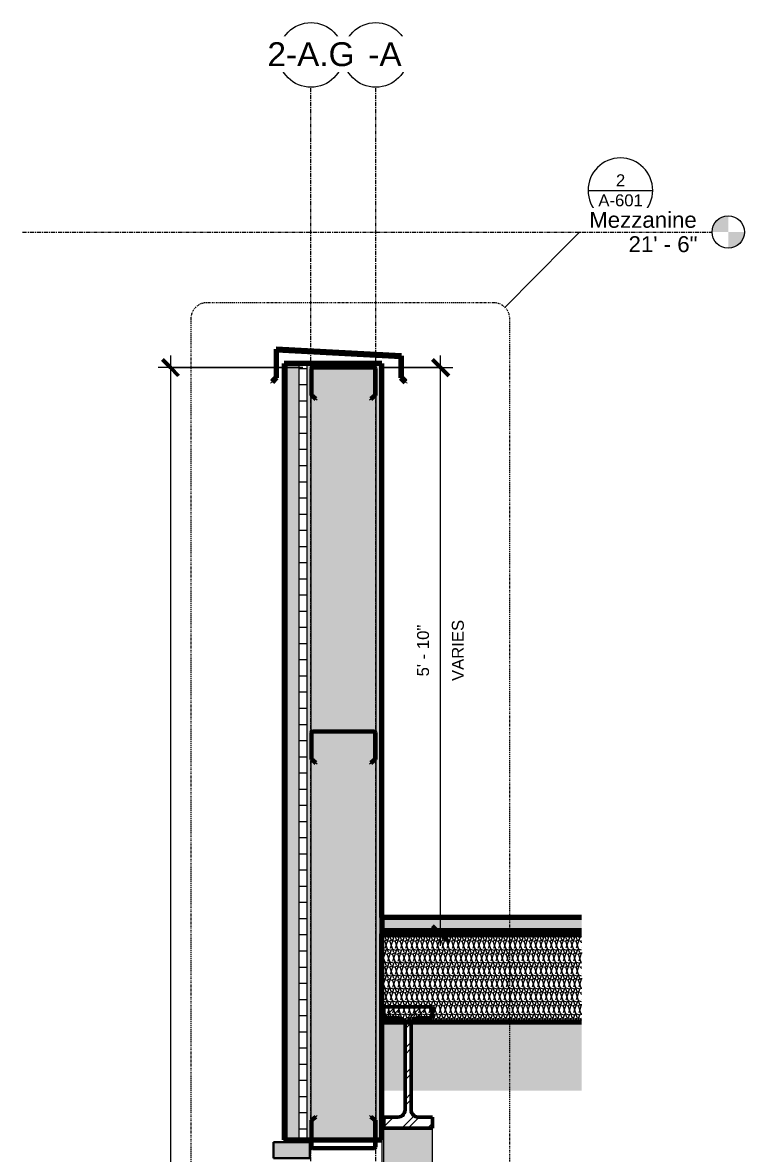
# Model space of a CAD drawing. Header units: inches. Extents: x 22745 to 23305, y -59 to 309.
# Drawn here: x 22865.5 to 22954.7, y 144.1 to 283.9 of the extents above; entities that cross this region are included whole.
import ezdxf

# ---------------------------------------------------------------- set-up
doc = ezdxf.new("R2010")
doc.units = ezdxf.units.IN
doc.header["$MEASUREMENT"] = 0
doc.linetypes.add('Dash Dot 3_16_', pattern=[0.3125, 0.1875, -0.0625, 0, -0.0625])
doc.linetypes.add('Grid Line 1_2_', pattern=[0.875, 0.5, -0.125, 0.125, -0.125])
for name, color, linetype, lineweight in [('A-ANNO-DIMS', 211, 'Continuous', 9), ('A-ANNO-DIMS-16', 211, 'Continuous', 9), ('A-ANNO-SYMB', 150, 'Continuous', 9), ('A-CLNG', 13, 'Continuous', 18), ('A-CLNG-PATT', 13, 'Continuous', 70), ('A-DETL', 90, 'Continuous', 9), ('A-FLOR-LEVL', 51, 'Continuous', 9), ('A-GLAZ-CWMG', 51, 'Continuous', 9), ('A-ROOF', 132, 'Continuous', 18), ('A-WALL', 113, 'Continuous', 18), ('A-WALL-PATT', 111, 'Continuous', 70), ('L-SITE-WALL', 31, 'Continuous', 18), ('S-BEAM', 12, 'Continuous', 9), ('S-GRID', 1, 'Continuous', 9), ('S-GRID-IDEN', 1, 'Continuous', 9)]:
    doc.layers.add(name, color=color, linetype=linetype, lineweight=lineweight)
doc.styles.add('Arial', font='arial.ttf', dxfattribs={"height": 1.967066})
doc.styles.add('Arial_1', font='arial.ttf', dxfattribs={"height": 1.475299})
doc.styles.add('Arial_2', font='arial.ttf', dxfattribs={"height": 2.950599})
doc.dimstyles.new('Linear_-_3_32__Arial', dxfattribs={"dimscale": 12, "dimtxt": 1.5, "dimasz": 0.166667, "dimexe": 0.125, "dimexo": 0.083333, "dimgap": 0.083333, "dimtad": 1, "dimdec": 4, "dimrnd": 0.0625, "dimzin": 1, "dimdsep": 46, "dimlunit": 4, "dimtxsty": 'Arial_1', "dimblk1": 'OBLIQUE', "dimblk2": 'OBLIQUE', "dimsah": 1, "dimcen": 0.09, "dimdle": 0.125, "dimazin": 0, "dimtfac": 1, "dimtdec": 4, "dimtix": 1, "dimtmove": 0, "dimatfit": 3, "dimfxl": 1, "dimtvp": 1, "dimtfill": 1, "dimfrac": 2, "dimtolj": 1, "dimtzin": 0, "dimarcsym": 2})
doc.dimstyles.new('Linear_-_3_32__Arial_1', dxfattribs={"dimscale": 12, "dimtxt": 1.5, "dimasz": 0.166667, "dimexe": 0.125, "dimexo": 0.083333, "dimgap": 0.083333, "dimtad": 1, "dimdec": 4, "dimrnd": 0.0625, "dimzin": 1, "dimdsep": 46, "dimlunit": 4, "dimtxsty": 'Arial_1', "dimblk1": 'OBLIQUE', "dimblk2": 'OBLIQUE', "dimsah": 1, "dimcen": 0.09, "dimdle": 0.125, "dimazin": 0, "dimtfac": 1, "dimtdec": 4, "dimtix": 1, "dimtmove": 0, "dimatfit": 3, "dimfxl": 1, "dimtvp": 1, "dimtfill": 1, "dimfrac": 2, "dimtolj": 1, "dimtzin": 0, "dimarcsym": 2})
pattern_1 = [(161.57, (-21553.084, 101.214), (-0.6397287956, 0.0002609723), [0, -4.554, 0.506, 0]), (18.43, (-21553.244, 101.214), (-0.6397287956, -0.0002609723), [0, -4.554, 0.506, 0]), (108.43, (-21553.084, 101.214), (0.3202005462, -1.599823931), [1.518, -3.542]), (71.57, (-21553.244, 101.214), (0.3202005462, 1.599823931), [1.518, -3.542])]
pattern_2 = [(45, (-21553.164, 101.134), (-1.583919, 1.583919), []), (45, (-21553.164, 103.534), (-1.583919, 1.583919), [])]

# ---------------------------------------------------------------- blocks, each defined once
blk = doc.blocks.new('W-Wide Flange - 1_-5_-1341919-Section 15 - Callout 1')
at = {"layer": 'S-BEAM'}
h = blk.add_hatch(dxfattribs=at)
h.set_pattern_fill('FP_8', color=256, style=0, pattern_type=2)
h.set_pattern_definition(pattern_2)
h.paths.add_polyline_path([(-22781.71, 147.22), (-22780.3, 147.22), (-22780.3, 148.58), (-22782.04, 148.58), (-22782.24, 148.6), (-22782.42, 148.67), (-22782.59, 148.77), (-22782.73, 148.91), (-22782.84, 149.08), (-22782.91, 149.27), (-22782.93, 149.47), (-22782.93, 159.98), (-22782.91, 160.18), (-22782.84, 160.37), (-22782.73, 160.53), (-22782.59, 160.68), (-22782.42, 160.78), (-22782.24, 160.85), (-22782.04, 160.87), (-22780.3, 160.87), (-22780.3, 162.23), (-22786.3, 162.23), (-22786.3, 160.87), (-22784.57, 160.87), (-22784.37, 160.85), (-22784.16, 160.77), (-22784.01, 160.68), (-22783.87, 160.53), (-22783.77, 160.37), (-22783.7, 160.18), (-22783.68, 159.98), (-22783.68, 149.47), (-22783.7, 149.27), (-22783.77, 149.08), (-22783.87, 148.91), (-22784.01, 148.77), (-22784.18, 148.67), (-22784.37, 148.6), (-22784.57, 148.58), (-22786.3, 148.58), (-22786.3, 147.22)], flags=0)
for points in [[(-22783.68, 151.47), (-22783.68, 159.98), (-22783.7, 160.19), (-22783.76, 160.35), (-22783.76, 151.84), (-22783.69, 151.55)], [(-22782.93, 151.47), (-22782.91, 151.58), (-22782.9, 151.69), (-22782.84, 151.85), (-22782.85, 160.35), (-22782.91, 160.18), (-22782.93, 159.98), (-22782.93, 151.56)], [(-22782.46, 141.83), (-22780.3, 141.83), (-22780.3, 147.22), (-22786.3, 147.22), (-22786.3, 141.83), (-22784.1, 141.83)]]:
    blk.add_hatch(color=256, dxfattribs=at).paths.add_polyline_path(points, flags=0)
at = {"layer": 'S-BEAM', "lineweight": 50}
for p, q in [((-22780.3, 162.23), (-22786.3, 162.23)), ((-22786.3, 162.23), (-22786.3, 160.87)), ((-22780.3, 160.87), (-22780.3, 162.23)), ((-22786.3, 160.87), (-22784.57, 160.87)), ((-22782.04, 160.87), (-22780.3, 160.87)), ((-22783.68, 159.98), (-22783.68, 149.47)), ((-22782.93, 149.47), (-22782.93, 159.98)), ((-22784.57, 148.58), (-22786.3, 148.58)), ((-22786.3, 148.58), (-22786.3, 147.22)), ((-22780.3, 148.58), (-22782.04, 148.58)), ((-22780.3, 147.22), (-22780.3, 148.58)), ((-22786.3, 147.22), (-22780.3, 147.22))]:
    blk.add_line(p, q, dxfattribs=at)
at = {"layer": 'S-BEAM'}
for p, q in [((-22786.3, 141.83), (-22786.3, 147.22)), ((-22780.3, 141.83), (-22780.3, 147.22))]:
    blk.add_line(p, q, dxfattribs=at)
at = {"layer": 'S-BEAM', "lineweight": 50, "flags": 128}
for points in [[(-22784.57, 160.87), (-22784.37, 160.85), (-22784.18, 160.78), (-22784.01, 160.68), (-22783.87, 160.53), (-22783.77, 160.37), (-22783.76, 160.35)], [(-22782.85, 160.35), (-22782.84, 160.37), (-22782.73, 160.53), (-22782.59, 160.68), (-22782.42, 160.78), (-22782.24, 160.85), (-22782.04, 160.87)], [(-22783.76, 160.35), (-22783.7, 160.18), (-22783.68, 159.98)], [(-22782.93, 159.98), (-22782.91, 160.18), (-22782.85, 160.35)], [(-22783.68, 149.47), (-22783.7, 149.27), (-22783.77, 149.08), (-22783.87, 148.91), (-22784.01, 148.77), (-22784.18, 148.67), (-22784.37, 148.6), (-22784.57, 148.58)], [(-22782.04, 148.58), (-22782.24, 148.6), (-22782.42, 148.67), (-22782.59, 148.77), (-22782.73, 148.91), (-22782.84, 149.08), (-22782.91, 149.27), (-22782.93, 149.47)]]:
    blk.add_lwpolyline(points, dxfattribs=at)
blk = doc.blocks.new('Girt_C - 8_D-1253513-Section 15 - Callout 1')
at = {"layer": 'S-BEAM'}
h = blk.add_hatch(dxfattribs=at)
h.set_pattern_fill('FP_8', color=256, style=0, pattern_type=2)
h.set_pattern_definition(pattern_2)
h.paths.add_polyline_path([(-22787.88, 237.31), (-22787.3, 237.8), (-22787.3, 241.11), (-22787.36, 241.24), (-22787.49, 241.3), (-22795.12, 241.3), (-22795.25, 241.24), (-22795.3, 241.11), (-22795.3, 237.8), (-22794.73, 237.31), (-22794.66, 237.4), (-22795.19, 237.85), (-22795.19, 241.11), (-22795.17, 241.17), (-22795.12, 241.19), (-22787.49, 241.19), (-22787.44, 241.17), (-22787.41, 241.11), (-22787.41, 237.85), (-22787.95, 237.4)], flags=0)
at = {"layer": 'S-BEAM', "lineweight": 50}
for p, q in [((-22795.3, 241.11), (-22795.3, 237.8)), ((-22795.19, 237.85), (-22795.19, 241.11)), ((-22787.49, 241.3), (-22795.12, 241.3)), ((-22795.12, 241.19), (-22787.49, 241.19)), ((-22787.41, 241.11), (-22787.41, 237.85)), ((-22787.3, 237.8), (-22787.3, 241.11)), ((-22795.3, 237.8), (-22794.73, 237.31)), ((-22794.66, 237.4), (-22795.19, 237.85)), ((-22787.41, 237.85), (-22787.95, 237.4)), ((-22787.88, 237.31), (-22787.3, 237.8)), ((-22794.73, 237.31), (-22794.66, 237.4)), ((-22787.95, 237.4), (-22787.88, 237.31))]:
    blk.add_line(p, q, dxfattribs=at)
for centre, radius, start, end in [((-22795.12, 241.11), 0.188, 90, 180), ((-22795.12, 241.11), 0.0782, 90, 177.8773), ((-22787.49, 241.11), 0.188, 0, 90), ((-22787.49, 241.11), 0.0782, 3.0424, 90)]:
    blk.add_arc(centre, radius, start, end, dxfattribs=at)
blk = doc.blocks.new('Girt_C - 8_D-1253527-Section 15 - Callout 1')
at = {"layer": 'S-BEAM'}
h = blk.add_hatch(dxfattribs=at)
h.set_pattern_fill('FP_8', color=256, style=0, pattern_type=2)
h.set_pattern_definition(pattern_2)
h.paths.add_polyline_path([(-22787.49, 144.69), (-22787.36, 144.74), (-22787.3, 144.88), (-22787.3, 148.19), (-22787.88, 148.67), (-22787.95, 148.59), (-22787.41, 148.14), (-22787.41, 144.87), (-22787.44, 144.82), (-22787.49, 144.8), (-22795.12, 144.8), (-22795.17, 144.82), (-22795.19, 144.87), (-22795.19, 148.14), (-22794.66, 148.59), (-22794.73, 148.67), (-22795.3, 148.19), (-22795.3, 144.88), (-22795.25, 144.74), (-22795.12, 144.69), (-22788.34, 144.69)], flags=0)
at = {"layer": 'S-BEAM', "lineweight": 50}
for p, q in [((-22794.73, 148.67), (-22795.3, 148.19)), ((-22795.3, 148.19), (-22795.3, 144.88)), ((-22795.19, 148.14), (-22794.66, 148.59)), ((-22794.66, 148.59), (-22794.73, 148.67)), ((-22787.88, 148.67), (-22787.95, 148.59)), ((-22787.95, 148.59), (-22787.41, 148.14)), ((-22787.3, 148.19), (-22787.88, 148.67)), ((-22787.3, 144.88), (-22787.3, 148.19)), ((-22795.19, 144.87), (-22795.19, 148.14)), ((-22787.41, 148.14), (-22787.41, 144.87)), ((-22787.49, 144.8), (-22795.12, 144.8)), ((-22795.12, 144.69), (-22787.49, 144.69))]:
    blk.add_line(p, q, dxfattribs=at)
for centre, radius, start, end in [((-22795.12, 144.88), 0.187, 180, 270), ((-22795.12, 144.88), 0.0782, 183.0424, 270), ((-22787.49, 144.88), 0.188, 270, 0), ((-22787.49, 144.88), 0.0782, 270, 357.8773)]:
    blk.add_arc(centre, radius, start, end, dxfattribs=at)
blk = doc.blocks.new('Girt_C - 8_D-V2-Section 15 - Callout 1')
at = {"layer": 'S-BEAM'}
h = blk.add_hatch(dxfattribs=at)
h.set_pattern_fill('FP_8', color=256, style=0, pattern_type=2)
h.set_pattern_definition(pattern_2)
h.paths.add_polyline_path([(-22787.88, 192.31), (-22787.3, 192.8), (-22787.3, 196.11), (-22787.36, 196.24), (-22787.49, 196.3), (-22795.12, 196.3), (-22795.25, 196.24), (-22795.3, 196.11), (-22795.3, 192.8), (-22794.73, 192.31), (-22794.66, 192.4), (-22795.19, 192.85), (-22795.19, 196.11), (-22795.17, 196.17), (-22795.12, 196.19), (-22787.49, 196.19), (-22787.44, 196.17), (-22787.41, 196.11), (-22787.41, 192.85), (-22787.95, 192.4)], flags=0)
at = {"layer": 'S-BEAM', "lineweight": 50}
for p, q in [((-22795.3, 196.11), (-22795.3, 192.8)), ((-22795.19, 192.85), (-22795.19, 196.11)), ((-22787.49, 196.3), (-22795.12, 196.3)), ((-22795.12, 196.19), (-22787.49, 196.19)), ((-22787.41, 196.11), (-22787.41, 192.85)), ((-22787.3, 192.8), (-22787.3, 196.11)), ((-22795.3, 192.8), (-22794.73, 192.31)), ((-22794.66, 192.4), (-22795.19, 192.85)), ((-22794.73, 192.31), (-22794.66, 192.4)), ((-22787.41, 192.85), (-22787.95, 192.4)), ((-22787.95, 192.4), (-22787.88, 192.31)), ((-22787.88, 192.31), (-22787.3, 192.8))]:
    blk.add_line(p, q, dxfattribs=at)
for centre, radius, start, end in [((-22795.12, 196.11), 0.188, 90, 180), ((-22795.12, 196.11), 0.0782, 90, 177.8773), ((-22787.49, 196.11), 0.188, 0, 90), ((-22787.49, 196.11), 0.0782, 3.0424, 90)]:
    blk.add_arc(centre, radius, start, end, dxfattribs=at)
blk = doc.blocks.new('Rectangular Mullion - Exterior 2_ x 4_5_-1060761-Section 15 - Callout 1')
at = {"layer": 'A-GLAZ-CWMG'}
blk.add_hatch(color=256, dxfattribs=at).paths.add_polyline_path([(-22799.93, 143.5), (-22795.43, 143.5), (-22795.43, 145.5), (-22799.93, 145.5)], flags=0)
at = {"layer": 'A-GLAZ-CWMG', "lineweight": 30}
for p, q in [((-22799.93, 145.5), (-22799.93, 143.5)), ((-22795.43, 145.5), (-22799.93, 145.5)), ((-22795.43, 143.5), (-22795.43, 145.5)), ((-22799.93, 143.5), (-22795.43, 143.5))]:
    blk.add_line(p, q, dxfattribs=at)
blk = doc.blocks.new('Detail View - Callout Head-19020-Section 15 - Callout 1')
at = {"layer": 'A-ANNO-SYMB'}
blk.add_line((-22761.05, 263.15), (-22753.05, 263.15), dxfattribs=at)
for start, end in [(0, 180), (180, 0)]:
    blk.add_arc((-22757.05, 263.15), 4, start, end, dxfattribs=at)
blk = doc.blocks.new('Level - Level Head - Circle-15001-Section 15 - Callout 1')
at = {"layer": 'A-FLOR-LEVL'}
h = blk.add_hatch(color=256, dxfattribs=at)
edge = h.paths.add_edge_path(flags=0)
edge.add_line((-22743.72, 0), (-22745.72, 0))
edge.add_arc((-22743.72, 0), 2, 90, 180, ccw=False)
edge.add_line((-22743.72, 2), (-22743.72, 0))
h = blk.add_hatch(color=256, dxfattribs=at)
edge = h.paths.add_edge_path(flags=0)
edge.add_line((-22743.72, -2), (-22743.72, 0))
edge.add_line((-22743.72, 0), (-22741.72, 0))
edge.add_arc((-22743.72, 0), 2, 270, 360, ccw=False)
blk.add_circle((-22743.72, 0), 2, dxfattribs=at)
blk = doc.blocks.new('Grid - Grid Head - Circle-14747-Section 15 - Callout 1')
at = {"layer": 'S-GRID-IDEN'}
blk.add_circle((-22787.3, 279.89), 4, dxfattribs=at)
blk = doc.blocks.new('DIMBLOCK3-Section 15 - Callout 1')
at = {"layer": 'A-ANNO-DIMS-16', "lineweight": 50}
for p, q in [((22883.73, 241.24), (22882.73, 242.24)), ((22883.73, 241.24), (22884.73, 240.24)), ((22883.73, 0), (22882.73, 1)), ((22883.73, 0), (22884.73, -1))]:
    blk.add_line(p, q, dxfattribs=at)
at = {"layer": 'A-ANNO-DIMS-16'}
for p, q in [((22883.73, 242.74), (22883.73, -1.5)), ((22900.11, 241.24), (22882.23, 241.24)), ((22883.73, 241.24), (22900.11, 241.24)), ((22884.15, 0), (22882.23, 0)), ((22883.73, 0), (22884.15, 0))]:
    blk.add_line(p, q, dxfattribs=at)
at = {"layer": 'A-ANNO-DIMS-16', "color": 0, "insert": (22880.82, 115.73), "char_height": 1.4753, "width": 11.7415, "attachment_point": 1, "rotation": 90, "line_spacing_factor": 0.938532, "style": 'Arial_1', "bg_fill": 3, "box_fill_scale": 1.25, "bg_fill_color": 0, "bg_fill_transparency": 0}
blk.add_mtext('20\' - 1 1/4"', dxfattribs=at)
blk = doc.blocks.new('_Oblique')
at = {"color": 0, "linetype": 'ByBlock', "lineweight": -2}
blk.add_line((-0.5, -0.5), (0.5, 0.5), dxfattribs=at)
blk = doc.blocks.new('DIMBLOCK4-Section 15 - Callout 1')
at = {"layer": 'A-ANNO-DIMS-16', "lineweight": 50}
for p, q in [((22917.13, 241.24), (22916.13, 242.24)), ((22917.13, 241.24), (22918.13, 240.24)), ((22917.13, 171.24), (22916.13, 172.24)), ((22917.13, 171.24), (22918.13, 170.24))]:
    blk.add_line(p, q, dxfattribs=at)
at = {"layer": 'A-ANNO-DIMS-16'}
for p, q in [((22917.13, 169.74), (22917.13, 242.74)), ((22910.11, 241.24), (22918.63, 241.24)), ((22917.13, 241.24), (22910.11, 241.24)), ((22913.36, 171.24), (22918.63, 171.24)), ((22917.13, 171.24), (22913.36, 171.24))]:
    blk.add_line(p, q, dxfattribs=at)
at = {"layer": 'A-ANNO-DIMS-16', "color": 0, "char_height": 1.475, "attachment_point": 1, "rotation": 90, "line_spacing_factor": 0.938532, "style": 'Arial_1', "bg_fill": 3, "box_fill_scale": 1.25, "bg_fill_color": 0, "bg_fill_transparency": 0}
for s, insert, width in [('VARIES', (22918.52, 202.49), 9), ('5\' - 10"', (22914.22, 203.06), 7.6431)]:
    blk.add_mtext(s, dxfattribs=dict(at, insert=insert, width=width))

msp = doc.modelspace()

# ---------------------------------------------------------------- hatches: boundary and pattern name
at = {"layer": 'A-CLNG-PATT', "lineweight": 9}
h = msp.add_hatch(dxfattribs=at)
h.set_pattern_fill('FP_6', color=256, style=0, pattern_type=2)
h.set_pattern_definition(pattern_1)
h.paths.add_polyline_path([(22921.3179, 160.3484), (22934.56557, 160.3484), (22934.56557, 171.60816), (22909.85623, 171.60816), (22909.85623, 160.3484), (22914.69407, 160.3484)], flags=0)
at = {"layer": 'A-CLNG-PATT', "lineweight": 5}
h = msp.add_hatch(color=256, dxfattribs=at)
h.paths.add_polyline_path([(22909.85631, 151.84124), (22912.64621, 151.84124), (22912.6431, 160.3484), (22909.85631, 160.3484), (22909.85631, 154.16565)], flags=0)
h.paths.add_polyline_path([(22921.3179, 151.84124), (22934.56557, 151.84124), (22934.56557, 160.3484), (22913.56353, 160.34839), (22913.56626, 151.84124), (22914.69407, 151.84124)], flags=0)
at = {"layer": 'A-ROOF'}
msp.add_hatch(color=256, dxfattribs=at).paths.add_polyline_path([(22921.3179, 171.23837), (22934.56557, 171.23837), (22934.56557, 173.2401), (22909.85623, 173.2401), (22909.85623, 171.23837)], flags=0)
at = {"layer": 'A-WALL', "lineweight": 9}
msp.add_hatch(color=256, dxfattribs=at).paths.add_polyline_path([(22896.33793, 239.45581), (22896.85623, 239.97411), (22896.85623, 243.43414), (22912.23123, 242.62837), (22912.23123, 239.97411), (22912.74954, 239.45581), (22912.79373, 239.5), (22912.29373, 240), (22912.29373, 242.68768), (22896.79373, 243.5), (22896.79373, 240), (22896.29373, 239.5)], flags=0)
at = {"layer": 'A-WALL-PATT', "lineweight": 9}
h = msp.add_hatch(dxfattribs=at)
h.set_pattern_fill('FP_5', color=256, style=0, pattern_type=2)
h.set_pattern_definition([(0, (-21553.164, 101.134), (0, 2), []), (90, (-21553.164, 101.134), (-2, 1e-16), [])])
h.paths.add_polyline_path([(22900.60623, 145.75), (22900.60623, 241.75), (22899.60623, 241.75), (22899.60623, 145.75)], flags=0)
h = msp.add_hatch(dxfattribs=at)
h.set_pattern_fill('FP_6', color=256, style=0, pattern_type=2)
h.set_pattern_definition(pattern_1)
h.paths.add_polyline_path([(22908.07024, 145.75), (22909.10623, 145.75), (22909.10623, 241.75), (22901.10623, 241.75), (22901.10623, 145.75)], flags=0)
h = msp.add_hatch(dxfattribs=at)
h.set_pattern_fill('FP_7', color=256, style=0, pattern_type=2)
h.set_pattern_definition([(90, (-23337.58, 677.25), (-193, -193), [48, -145]), (180, (-23337.58, 677.25), (-2e-14, -193), [96.25, -96.75]), (270, (-23433.83, 725.25), (-193, -193), [48, -145]), (180, (-23337.58, 725.25), (-2e-14, -193), [96.25, -96.75]), (270, (-23434.08, 725.25), (-193, -193), [48, -145]), (180, (-23434.08, 725.25), (-2e-14, -193), [96.25, -96.75]), (90, (-23530.33, 677.25), (-193, -193), [48, -145]), (180, (-23434.08, 677.25), (-2e-14, -193), [96.25, -96.75]), (90, (-23385.58, 725.5), (-193, -193), [48, -145]), (180, (-23337.33, 725.5), (-2e-14, -193), [48.25, -144.75]), (180, (-23337.33, 773.5), (-2e-14, -193), [48.25, -144.75]), (90, (-23482.08, 725.5), (-193, -193), [48, -145]), (180, (-23385.83, 725.5), (-2e-14, -193), [96.25, -96.75]), (270, (-23385.83, 773.5), (-193, -193), [48, -145]), (180, (-23385.83, 773.5), (-2e-14, -193), [96.25, -96.75]), (180, (-23482.33, 725.5), (-2e-14, -193), [48, -145]), (270, (-23482.33, 773.5), (-193, -193), [48, -145]), (180, (-23482.33, 773.5), (-2e-14, -193), [48, -145]), (90, (-23337.58, 773.75), (-193, -193), [48, -145]), (180, (-23337.58, 773.75), (-2e-14, -193), [96.25, -96.75]), (270, (-23433.83, 821.75), (-193, -193), [48, -145]), (180, (-23337.58, 821.75), (-2e-14, -193), [96.25, -96.75]), (270, (-23434.08, 821.75), (-193, -193), [48, -145]), (180, (-23434.08, 821.75), (-2e-14, -193), [96.25, -96.75]), (270, (-23530.33, 821.75), (-193, -193), [48, -145]), (180, (-23434.08, 773.75), (-2e-14, -193), [96.25, -96.75]), (90, (-23385.58, 822), (-193, -193), [48, -145]), (180, (-23337.33, 822), (-2e-14, -193), [48.25, -144.75]), (180, (-23337.33, 870), (-2e-14, -193), [48.25, -144.75]), (90, (-23482.08, 822), (-193, -193), [48, -145]), (180, (-23385.83, 822), (-2e-14, -193), [96.25, -96.75]), (270, (-23385.83, 870), (-193, -193), [48, -145]), (180, (-23385.83, 870), (-2e-14, -193), [96.25, -96.75]), (180, (-23482.33, 822), (-2e-14, -193), [48, -145]), (270, (-23482.33, 870), (-193, -193), [48, -145]), (180, (-23482.33, 870), (-2e-14, -193), [48, -145])])
h.paths.add_polyline_path([(22909.85623, 0), (22909.85623, 145.75), (22909.10623, 145.75), (22909.10505, 144.87213), (22909.05132, 144.74242), (22908.91873, 144.6875), (22901.29368, 144.68752), (22901.16115, 144.74242), (22901.10623, 144.875), (22901.10623, 145.75), (22897.79373, 145.75), (22897.79373, 145.5), (22900.98123, 145.5), (22900.98123, 0), (22909.10623, 0)], flags=0)
h.paths.add_polyline_path([(22901.68186, 47.57168), (22901.10623, 48.05469), (22901.10793, 51.37128), (22901.16115, 51.49977), (22901.29373, 51.55469), (22908.91876, 51.55469), (22909.05132, 51.49977), (22909.10623, 51.36719), (22909.10623, 48.05469), (22908.5317, 47.5726), (22908.4614, 47.65638), (22908.99686, 48.10569), (22908.99686, 51.37006), (22908.97299, 51.42344), (22908.91873, 51.44531), (22901.29368, 51.44531), (22901.23988, 51.42386), (22901.21561, 51.36719), (22901.21561, 48.10569), (22901.75216, 47.65547)], flags=0)
h.paths.add_polyline_path([(22908.64449, 96.32031), (22901.29371, 96.32032), (22901.16115, 96.37523), (22901.10623, 96.50781), (22901.10623, 99.82031), (22901.68077, 100.3024), (22901.75107, 100.21862), (22901.21561, 99.76931), (22901.21561, 96.50494), (22901.23948, 96.45156), (22901.29373, 96.42969), (22908.91879, 96.42969), (22908.97258, 96.45114), (22908.99686, 96.50781), (22908.99686, 99.76931), (22908.46031, 100.21953), (22908.53061, 100.30332), (22909.10623, 99.82031), (22909.10454, 96.50372), (22909.05132, 96.37523), (22908.91873, 96.32031)], flags=0)
h.paths.add_polyline_path([(22901.29373, 144.79688), (22908.91876, 144.79688), (22908.97299, 144.81875), (22908.99686, 144.875), (22908.99686, 145.75), (22901.21561, 145.75), (22901.21561, 144.8709), (22901.23988, 144.81832), (22901.29368, 144.79688)], flags=0)
at = {"layer": 'L-SITE-WALL'}
msp.add_hatch(color=256, dxfattribs=at).paths.add_polyline_path([(22898.10623, 145.75), (22898.10623, 241.75), (22897.79373, 241.75), (22897.79373, 145.75)], flags=0)
at = {"layer": 'L-SITE-WALL', "lineweight": 5}
for points in [[(22899.60623, 145.75), (22899.60623, 241.75), (22898.10623, 241.75), (22898.10623, 145.75)], [(22901.10623, 145.75), (22901.10623, 241.75), (22900.60623, 241.75), (22900.60623, 145.75)], [(22909.10623, 145.75), (22909.85623, 145.75), (22909.85623, 241.75), (22909.10623, 241.75), (22909.10623, 149.76542)]]:
    msp.add_hatch(color=256, dxfattribs=at).paths.add_polyline_path(points, flags=0)

# ---------------------------------------------------------------- linework, layer by layer
at = {"layer": 'A-ANNO-SYMB'}
msp.add_line((22925.08555, 248.68536), (22936.54825, 260.30339), dxfattribs=at)
at = {"layer": 'A-ANNO-SYMB', "linetype": 'Dash Dot 3_16_'}
for p, q in [((22923.68088, 249.26166), (22888.24744, 249.26166)), ((22886.24744, 247.26166), (22886.24744, 127.74165)), ((22925.68088, 127.74165), (22925.68088, 247.26166))]:
    msp.add_line(p, q, dxfattribs=at)
for centre, start, end in [((22888.24744, 247.26166), 90, 180), ((22923.68088, 247.26166), 0, 90)]:
    msp.add_arc(centre, 2, start, end, dxfattribs=at)
at = {"layer": 'A-CLNG', "lineweight": 70}
for p, q in [((22934.56557, 171.60816), (22909.85623, 171.60816)), ((22909.85623, 171.60816), (22909.85623, 171.23837)), ((22909.85623, 160.3484), (22934.56557, 160.3484))]:
    msp.add_line(p, q, dxfattribs=at)
at = {"layer": 'A-DETL'}
msp.add_line((22909.85623, 171.24219), (22912.35623, 171.24219), dxfattribs=at)
at = {"layer": 'A-ROOF', "lineweight": 70}
for p, q in [((22934.56557, 173.2401), (22909.85623, 173.2401)), ((22909.85623, 173.2401), (22909.85623, 171.60816)), ((22909.85623, 171.23837), (22934.56557, 171.23837))]:
    msp.add_line(p, q, dxfattribs=at)
at = {"layer": 'A-WALL', "lineweight": 70}
for p, q in [((22896.79373, 243.5), (22896.79373, 240)), ((22912.29373, 242.68768), (22896.79373, 243.5)), ((22896.85623, 239.97411), (22896.85623, 243.43414)), ((22896.85623, 243.43414), (22912.23123, 242.62837)), ((22912.23123, 242.62837), (22912.23123, 239.97411)), ((22912.29373, 240), (22912.29373, 242.68768)), ((22896.79373, 240), (22896.29373, 239.5)), ((22896.29373, 239.5), (22896.33793, 239.45581)), ((22896.33793, 239.45581), (22896.85623, 239.97411)), ((22912.23123, 239.97411), (22912.74954, 239.45581)), ((22912.79373, 239.5), (22912.29373, 240)), ((22912.74954, 239.45581), (22912.79373, 239.5))]:
    msp.add_line(p, q, dxfattribs=at)
at = {"layer": 'A-WALL'}
for p, q in [((22898.10623, 241.75), (22898.10623, 145.75)), ((22899.60623, 241.75), (22899.60623, 145.75)), ((22900.60623, 241.75), (22900.60623, 145.75)), ((22901.10623, 241.75), (22901.10623, 145.75)), ((22909.10623, 241.75), (22909.10623, 145.75))]:
    msp.add_line(p, q, dxfattribs=at)
at = {"layer": 'L-SITE-WALL', "lineweight": 70}
for p, q in [((22897.79373, 241.75), (22897.79373, 145.75)), ((22909.85623, 241.75), (22897.79373, 241.75)), ((22909.85623, 173.2401), (22909.85623, 241.75)), ((22909.85623, 160.3484), (22909.85623, 171.23836)), ((22909.85623, 145.75), (22909.85623, 160.34839)), ((22897.79373, 145.75), (22909.85623, 145.75))]:
    msp.add_line(p, q, dxfattribs=at)
at = {"layer": 'L-SITE-WALL'}
for p, q in [((22897.79373, 145.5), (22897.79373, 145.75)), ((22909.85623, 145.75), (22909.85623, 0))]:
    msp.add_line(p, q, dxfattribs=at)
at = {"layer": 'S-GRID', "linetype": 'Grid Line 1_2_'}
for p, q in [((22901.10623, -37.95708), (22901.10623, 275.88637)), ((22901.10623, -37.95708), (22901.10623, 275.88637)), ((22909.10623, -37.95708), (22909.10623, 275.88637)), ((22909.10623, -37.95708), (22909.10623, 275.88637))]:
    msp.add_line(p, q, dxfattribs=at)

# ---------------------------------------------------------------- block references
at = {"layer": 'A-ANNO-SYMB'}
msp.add_blockref('Detail View - Callout Head-19020-Section 15 - Callout 1', (45696.40905, 0), dxfattribs=at)
at = {"layer": 'A-FLOR-LEVL'}
msp.add_blockref('Level - Level Head - Circle-15001-Section 15 - Callout 1', (45696.40905, 258), dxfattribs=at)
at = {"layer": 'A-GLAZ-CWMG'}
msp.add_blockref('Rectangular Mullion - Exterior 2_ x 4_5_-1060761-Section 15 - Callout 1', (45696.40905, 0), dxfattribs=at)
at = {"layer": 'S-BEAM'}
for name in ['Girt_C - 8_D-1253513-Section 15 - Callout 1', 'Girt_C - 8_D-V2-Section 15 - Callout 1', 'W-Wide Flange - 1_-5_-1341919-Section 15 - Callout 1', 'Girt_C - 8_D-1253527-Section 15 - Callout 1']:
    msp.add_blockref(name, (45696.40905, 0), dxfattribs=at)
at = {"layer": 'S-GRID-IDEN'}
msp.add_blockref('Grid - Grid Head - Circle-14747-Section 15 - Callout 1', (45696.40905, 0), dxfattribs=at)

# ---------------------------------------------------------------- texts
at = {"layer": 'A-ANNO-SYMB', "attachment_point": 2, "line_spacing_factor": 0.938532, "style": 'Arial_1'}
for s, insert, char_height, width in [('2', (22939.38065, 265.13559), 1.4753, 1.368), ('A-601', (22939.38065, 262.6552), 1.475299, 6.552)]:
    msp.add_mtext(s, dxfattribs=dict(at, insert=insert, char_height=char_height, width=width))

# ---------------------------------------------------------------- next in the draw order: texts
at = {"layer": 'A-FLOR-LEVL', "insert": (22948.79322, 260.48644), "char_height": 1.967066, "width": 15.816, "attachment_point": 3, "line_spacing_factor": 0.938532, "style": 'Arial', "bg_fill": 3, "box_fill_scale": 1.25, "bg_fill_color": 0, "bg_fill_transparency": 0}
msp.add_mtext('Mezzanine', dxfattribs=at)
at = {"layer": 'S-GRID-IDEN', "insert": (22909.10547, 281.45919), "char_height": 2.950599, "width": 7.092, "attachment_point": 2, "line_spacing_factor": 0.938532, "style": 'Arial_2', "bg_fill": 3, "box_fill_scale": 1.25, "bg_fill_color": 0, "bg_fill_transparency": 0}
msp.add_mtext('3-1', dxfattribs=at)

# ---------------------------------------------------------------- next in the draw order: dimensions: what is measured, and where the dimension line sits
at = {"layer": 'A-ANNO-DIMS'}
dim = msp.add_linear_dim(base=(22883.73221, 0), p1=(22901.10623, 241.24219), p2=(22885.14642, 0), angle=90, dimstyle='Linear_-_3_32__Arial', override={"dimpost": '<>', "dimfxl": 241.769536}, dxfattribs=at)
dim.commit()
dim.dimension.update_dxf_attribs({"geometry": 'DIMBLOCK3-Section 15 - Callout 1', "text_midpoint": (22881.9694, 120.62109)})
dim = msp.add_linear_dim(base=(22917.12935, 241.24219), p1=(22912.35623, 171.24219), p2=(22909.10623, 241.24219), angle=90, text='<>\\XVARIES', dimstyle='Linear_-_3_32__Arial_1', override={"dimpost": '<>', "dimfxl": 70.075406}, dxfattribs=at)
dim.commit()
dim.dimension.update_dxf_attribs({"geometry": 'DIMBLOCK4-Section 15 - Callout 1', "text_midpoint": (22917.12935, 206.24219)})

# ---------------------------------------------------------------- next in the draw order: block references
at = {"layer": 'S-GRID-IDEN'}
msp.add_blockref('Grid - Grid Head - Circle-14747-Section 15 - Callout 1', (45688.40905, 0), dxfattribs=at)

# ---------------------------------------------------------------- next in the draw order: texts
at = {"layer": 'A-FLOR-LEVL', "insert": (22948.89121, 257.48123), "char_height": 1.967066, "width": 10.152, "attachment_point": 3, "line_spacing_factor": 0.938532, "style": 'Arial', "bg_fill": 3, "box_fill_scale": 1.25, "bg_fill_color": 0, "bg_fill_transparency": 0}
msp.add_mtext('21\' - 6"', dxfattribs=at)

# ---------------------------------------------------------------- next in the draw order: linework, layer by layer
at = {"layer": 'A-FLOR-LEVL', "linetype": 'Grid Line 1_2_'}
msp.add_line((22865.45378, 258), (22950.68491, 258), dxfattribs=at)

# ---------------------------------------------------------------- next in the draw order: texts
at = {"layer": 'S-GRID-IDEN', "insert": (22901.10547, 281.45919), "char_height": 2.950599, "width": 12.276, "attachment_point": 2, "line_spacing_factor": 0.938532, "style": 'Arial_2', "bg_fill": 3, "box_fill_scale": 1.25, "bg_fill_color": 0, "bg_fill_transparency": 0}
msp.add_mtext('3-1.G', dxfattribs=at)

# ---------------------------------------------------------------- next in the draw order: block references
at = {"layer": 'S-GRID-IDEN'}
msp.add_blockref('Grid - Grid Head - Circle-14747-Section 15 - Callout 1', (45696.40905, 0), dxfattribs=at)

# ---------------------------------------------------------------- next in the draw order: texts
at = {"layer": 'S-GRID-IDEN', "insert": (22909.10547, 281.45919), "char_height": 2.950599, "width": 7.632, "attachment_point": 2, "line_spacing_factor": 0.938532, "style": 'Arial_2', "bg_fill": 3, "box_fill_scale": 1.25, "bg_fill_color": 0, "bg_fill_transparency": 0}
msp.add_mtext('2-A', dxfattribs=at)

# ---------------------------------------------------------------- next in the draw order: block references
at = {"layer": 'S-GRID-IDEN'}
msp.add_blockref('Grid - Grid Head - Circle-14747-Section 15 - Callout 1', (45688.40905, 0), dxfattribs=at)

# ---------------------------------------------------------------- next in the draw order: texts
at = {"layer": 'S-GRID-IDEN', "insert": (22901.10547, 281.45919), "char_height": 2.950599, "width": 12.816, "attachment_point": 2, "line_spacing_factor": 0.938532, "style": 'Arial_2', "bg_fill": 3, "box_fill_scale": 1.25, "bg_fill_color": 0, "bg_fill_transparency": 0}
msp.add_mtext('2-A.G', dxfattribs=at)

doc.saveas('drawing.dxf')
